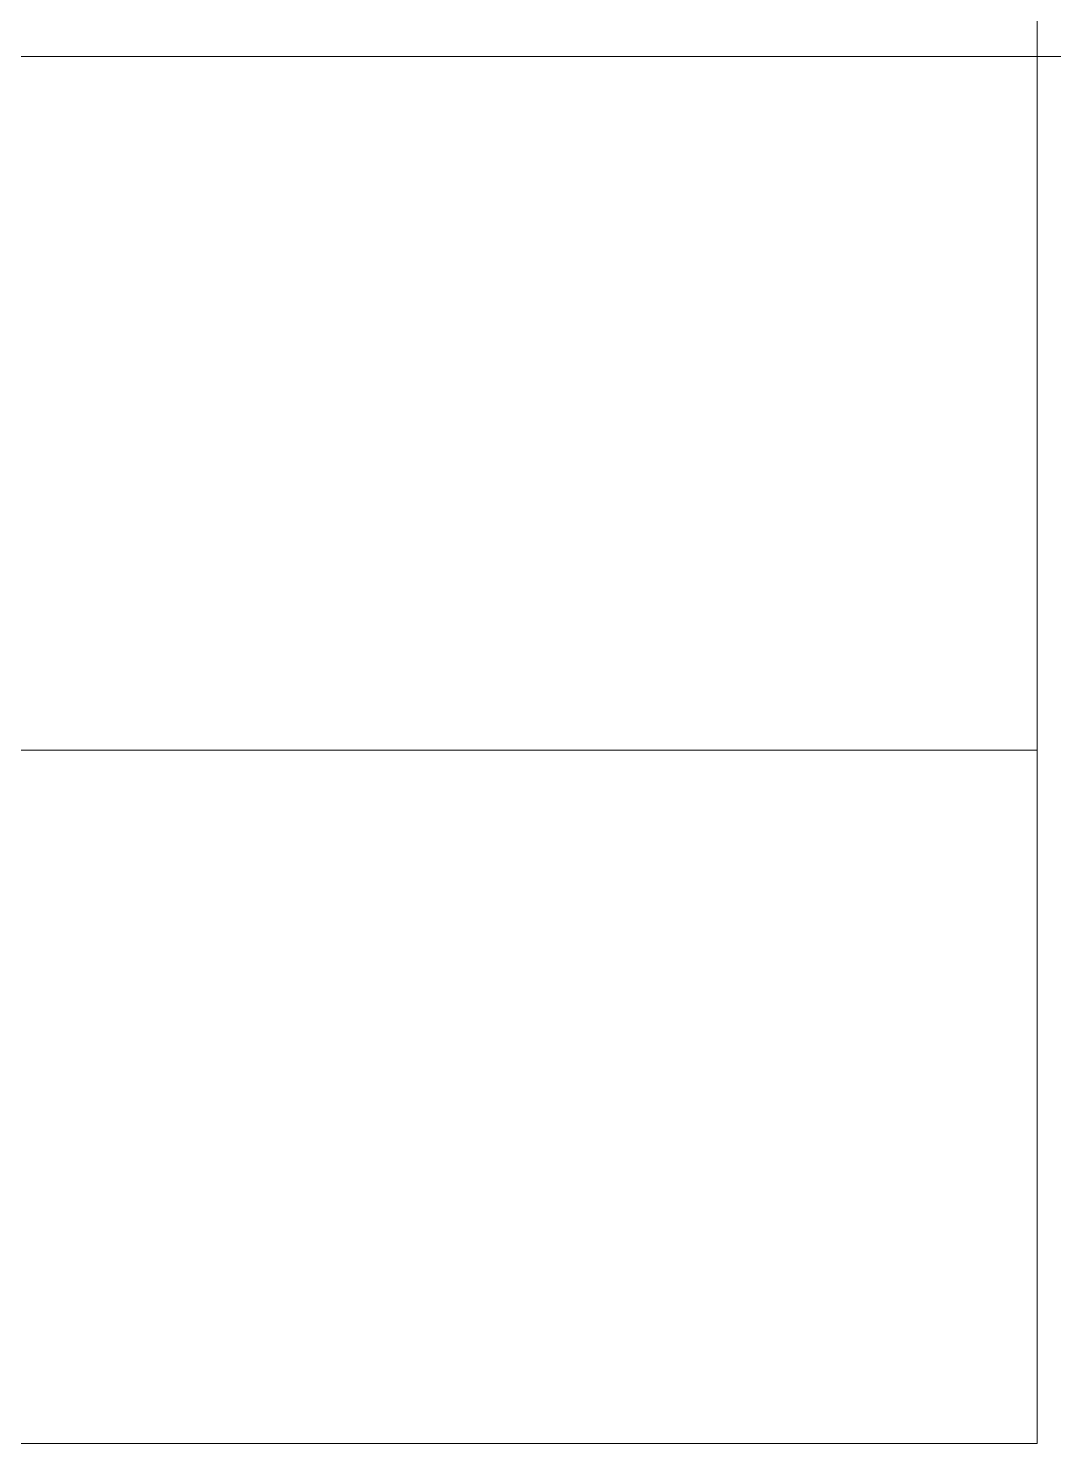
# Model space of a CAD drawing. Header units: millimetres. Extents: x 2840 to 6121, y 744 to 3036.
# Drawn here: x 5984.4 to 6120.9, y 744.1 to 931.2 of the extents above; entities that cross this region are included whole.
import ezdxf

# ---------------------------------------------------------------- set-up
doc = ezdxf.new("R2010")
doc.units = ezdxf.units.MM
doc.header["$MEASUREMENT"] = 0
doc.layers.add('Domyślny', color=7, linetype='Continuous', true_color=0x000000)

msp = doc.modelspace()

# ---------------------------------------------------------------- linework, layer by layer
at = {"layer": 'Domyślny', "color": 18, "lineweight": 15, "true_color": 0x000000}
for p, q in [((6117.84, 744.06), (6117.84, 3036.38)), ((6117.84, 1110.84), (6117.84, 744.06)), ((4881, 927.47), (6120.94, 927.47)), ((4881, 835.74), (6117.84, 835.74)), ((6117.84, 744.06), (2839.86, 744.06)), ((6117.84, 744.06), (4881, 744.06))]:
    msp.add_line(p, q, dxfattribs=at)

doc.saveas('drawing.dxf')
